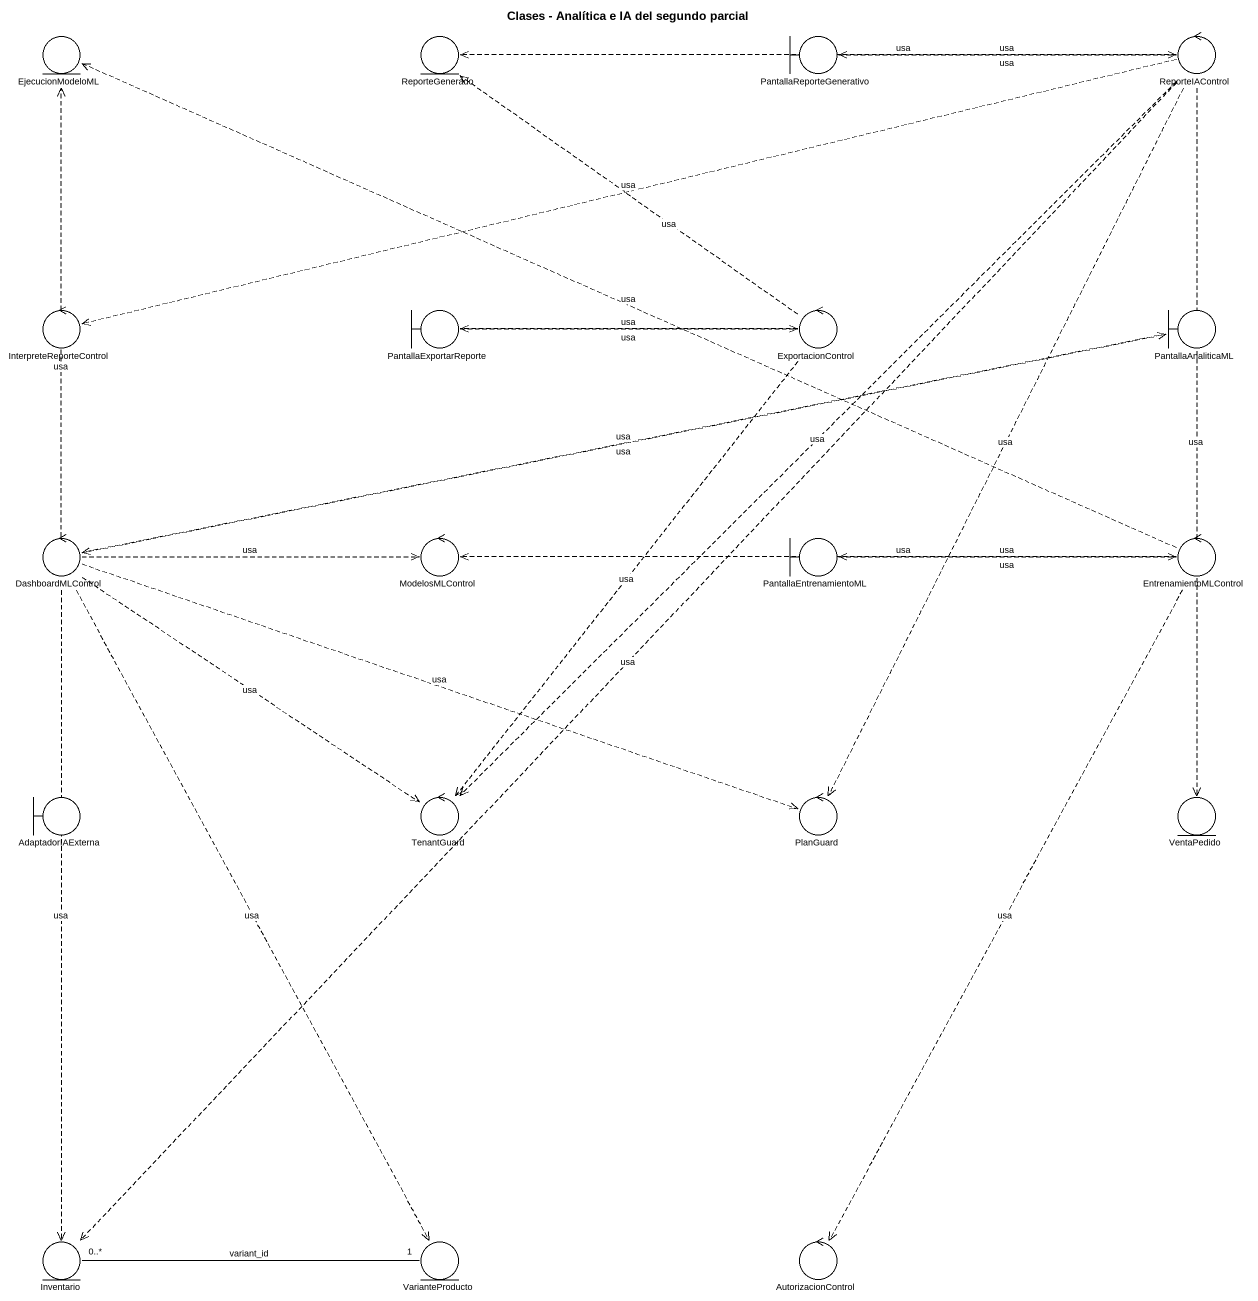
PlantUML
@startuml
title Clases - Analítica e IA del segundo parcial
entity EjecucionModeloML
entity ReporteGenerado
boundary PantallaReporteGenerativo
control ReporteIAControl
control InterpreteReporteControl
boundary PantallaExportarReporte
control ExportacionControl
boundary PantallaAnaliticaML
control DashboardMLControl
control ModelosMLControl
boundary PantallaEntrenamientoML
control EntrenamientoMLControl
boundary AdaptadorIAExterna
control TenantGuard
control PlanGuard
entity VentaPedido
entity Inventario
entity VarianteProducto
control AutorizacionControl
PantallaReporteGenerativo .right.> ReporteIAControl : usa
ReporteIAControl .left.> ReporteGenerado : usa
ReporteIAControl .left.> PantallaReporteGenerativo : usa
ReporteIAControl .left.> InterpreteReporteControl : usa
ReporteIAControl ..> TenantGuard : usa
ReporteIAControl ..> PlanGuard : usa
ReporteIAControl ..> VentaPedido : usa
ReporteIAControl ..> Inventario : usa
PantallaExportarReporte .right.> ExportacionControl : usa
ExportacionControl .up.> ReporteGenerado : usa
ExportacionControl .left.> PantallaExportarReporte : usa
ExportacionControl ..> TenantGuard : usa
PantallaAnaliticaML .left.> DashboardMLControl : usa
DashboardMLControl .up.> EjecucionModeloML : usa
DashboardMLControl .right.> PantallaAnaliticaML : usa
DashboardMLControl .right.> ModelosMLControl : usa
DashboardMLControl ..> TenantGuard : usa
DashboardMLControl .right.> PlanGuard : usa
DashboardMLControl ..> Inventario : usa
DashboardMLControl ..> VarianteProducto : usa
PantallaEntrenamientoML .right.> EntrenamientoMLControl : usa
EntrenamientoMLControl .left.> EjecucionModeloML : usa
EntrenamientoMLControl .left.> ModelosMLControl : usa
EntrenamientoMLControl .left.> PantallaEntrenamientoML : usa
EntrenamientoMLControl ..> AutorizacionControl : usa
Inventario "0..*" -right- "1" VarianteProducto : variant_id
@enduml
